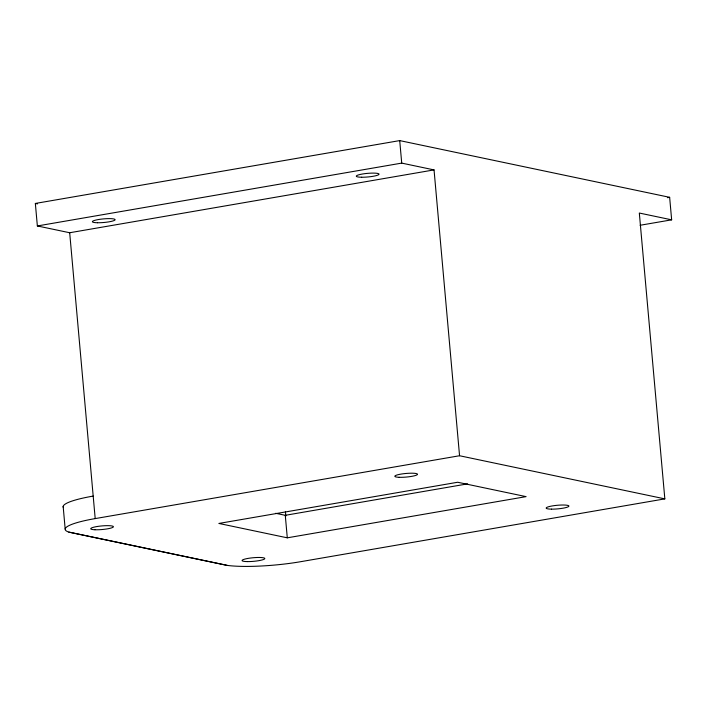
<?xml version="1.0" encoding="UTF-8"?>
<svg xmlns="http://www.w3.org/2000/svg" width="707" height="707" viewBox="0 0 707 707"><rect width="100%" height="100%" fill="white"/><g stroke="black" fill="none" stroke-linecap="round" stroke-linejoin="round"><path stroke-width="1.06" d="M671.65 219.833L639.322 213.037L664.836 498.877L459.559 455.741L434.045 169.901L69.684 232.744L37.356 225.957L35.35 203.448L399.711 140.596L669.644 197.324L671.65 219.833L640.109 225.268M37.356 225.957L401.726 163.105L434.045 169.901M667.47 197.695L669.644 197.324M664.836 498.877L300.466 561.729A57.214 9.05 -5.1 0 1 227.256 565.397L68.826 532.106A57.214 9.05 -5.1 0 1 95.198 518.593L459.559 455.741M275.659 513.291L285.283 515.315L467.645 483.862M287.289 537.824L526.096 496.632L457.676 482.254L218.87 523.445L287.289 537.824L285.283 515.315M35.35 203.448L37.506 203.899M68.826 532.106L227.256 565.397M399.711 140.596L401.726 163.105M285.434 511.674L285.822 516.066M69.684 232.744L95.198 518.593M63.162 506.415L65.168 528.924M63.418 507.582A57.214 9.05 -5.1 0 1 93.191 496.084M399.181 477.305A11.445 1.812 -5.1 0 0 417.439 474.521A11.445 1.812 -5.1 0 0 401.815 473.964A11.445 1.812 -5.1 0 0 399.181 477.305M551.531 509.146A11.445 1.812 -5.1 0 0 568.932 506.141A11.445 1.812 -5.1 0 0 552.149 505.947A11.445 1.812 -5.1 0 0 551.531 509.146M247.441 561.597A11.445 1.812 -5.1 0 0 264.833 558.601A11.445 1.812 -5.1 0 0 248.051 558.397A11.445 1.812 -5.1 0 0 247.441 561.597M94.968 529.755A11.445 1.812 -5.1 0 0 113.323 527.007A11.445 1.812 -5.1 0 0 97.849 526.397A11.445 1.812 -5.1 0 0 94.968 529.755M361.657 177.236A11.445 1.812 -5.1 0 0 379.058 174.231A11.445 1.812 -5.1 0 0 362.276 174.037A11.445 1.812 -5.1 0 0 361.657 177.236M97.522 222.749A11.445 1.812 -5.1 0 0 115.126 219.797A11.445 1.812 -5.1 0 0 98.582 219.515A11.445 1.812 -5.1 0 0 97.522 222.749"/></g></svg>
